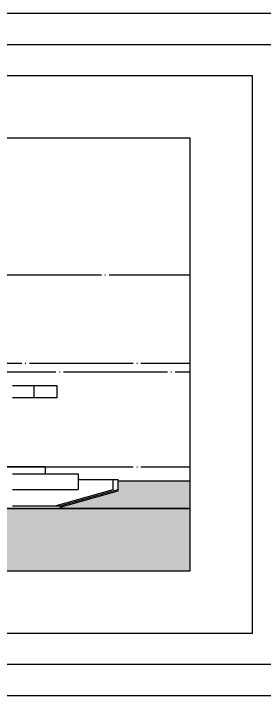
# Model space of a CAD drawing. Header units: millimetres. Extents: x -2325 to 334075, y -552635 to -11738.
# Drawn here: x 110733 to 125216, y -88655 to -49255 of the extents above; entities that cross this region are included whole.
import ezdxf

# ---------------------------------------------------------------- set-up
doc = ezdxf.new("R2010")
doc.units = ezdxf.units.MM
doc.header["$LTSCALE"] = 200
doc.linetypes.add('CEN-GAUN', pattern=[32.2, 30, -1, 0.2, -1])
doc.layers.get('DEFPOINTS').update_dxf_attribs({"color": 137})
doc.layers.add('CEN', color=1, linetype='CEN-GAUN', plot=False)
for name, color, linetype in [('ELE-3', 3, 'Continuous'), ('ELE-5', 5, 'Continuous'), ('ELE-7', 7, 'Continuous'), ('ELE-8', 8, 'Continuous'), ('ETC-8', 8, 'Continuous'), ('HAT', 8, 'Continuous'), ('SOL-254', 254, 'Continuous')]:
    doc.layers.add(name, color=color, linetype=linetype)

msp = doc.modelspace()

# ---------------------------------------------------------------- hatches: boundary and pattern name
at = {"layer": 'SOL-254'}
h = msp.add_hatch(color=254, dxfattribs=at)
h.dxf.hatch_style = 1
h.paths.add_polyline_path([(120925, -76249.5), (116775, -76249.5), (116775, -76759.1), (116775, -76834.1), (113420.4, -77780.1), (113420.4, -77855.1), (120925, -77855.1)])
h = msp.add_hatch(color=253, dxfattribs=at)
h.dxf.hatch_style = 1
h.paths.add_polyline_path([(120925, -77855.1), (110360, -77855.1), (103725, -77454.9), (103725, -77464.4), (103125, -77439.4), (103125, -77418.7), (99925, -77225.7), (99925, -81455.1), (120925, -81455.1)])

# ---------------------------------------------------------------- linework, layer by layer
at = {"layer": 'CEN'}
for p, q in [((84043, -64355.1), (120925, -64355.1)), ((27925, -69455.1), (120925, -69455.1)), ((87860, -69955.1), (120925, -69955.1)), ((27925, -75455.1), (120925, -75455.1))]:
    msp.add_line(p, q, dxfattribs=at)
at = {"layer": 'DEFPOINTS'}
for points in [[(128125, -88655.1), (128125, -49255.1), (20725, -49255.1), (20725, -88655.1)], [(126325, -86855.1), (126325, -51055.1), (22525, -51055.1), (22525, -86855.1)], [(124525, -85055.1), (124525, -52855.1), (24325, -52855.1), (24325, -85055.1)], [(120925, -81455.1), (120925, -56455.1), (27925, -56455.1), (27925, -81455.1)]]:
    msp.add_lwpolyline(points, close=True, dxfattribs=at)
at = {"layer": 'ELE-3'}
msp.add_lwpolyline([(112560, -75455.1), (38490, -75455.1)], dxfattribs=at)
msp.add_lwpolyline([(120925, -77855.1, 100, 100, 0), (110360, -77855.1, 100, 100, 0), (75541.9, -75755.1, 100, 100, 0), (36776.3, -75755.1, 100, 100, 0), (27925, -75976.1, 0, 0, 0)], format="xyseb", dxfattribs=at)
at = {"layer": 'ELE-5'}
msp.add_lwpolyline([(110660, -70755.1), (113225, -70755.1), (113225, -71455.1), (110660, -71455.1)], dxfattribs=at)
at = {"layer": 'ELE-7'}
for p, q in [((110660, -77705.1), (113420.4, -77705.1)), ((113420.4, -77705.1), (113420.4, -77855.1))]:
    msp.add_line(p, q, dxfattribs=at)
at = {"layer": 'ELE-8'}
msp.add_lwpolyline([(110660, -75455.1), (112560, -75455.1), (112560, -75855.1)], dxfattribs=at)
at = {"layer": 'ETC-8'}
for p, q in [((114460, -76174.5), (116775, -76174.5)), ((116477.8, -76759.1), (116477.8, -76174.5)), ((116775, -76759.1), (116775, -76174.5)), ((116775, -76249.5), (120925, -76249.5)), ((110660, -76759.1), (114460, -76759.1)), ((113123.2, -77705.1), (116477.8, -76759.1)), ((113420.4, -77705.1), (116775, -76759.1)), ((116775, -76834.1), (116775, -76759.1)), ((113420.4, -77780.1), (116775, -76834.1))]:
    msp.add_line(p, q, dxfattribs=at)
msp.add_lwpolyline([(110660, -75855.1), (114460, -75855.1), (114460, -76759.1)], dxfattribs=at)
at = {"layer": 'HAT', "ltscale": 0.5}
msp.add_line((111925, -71455.1), (111925, -70755.1), dxfattribs=at)

doc.saveas('drawing.dxf')
